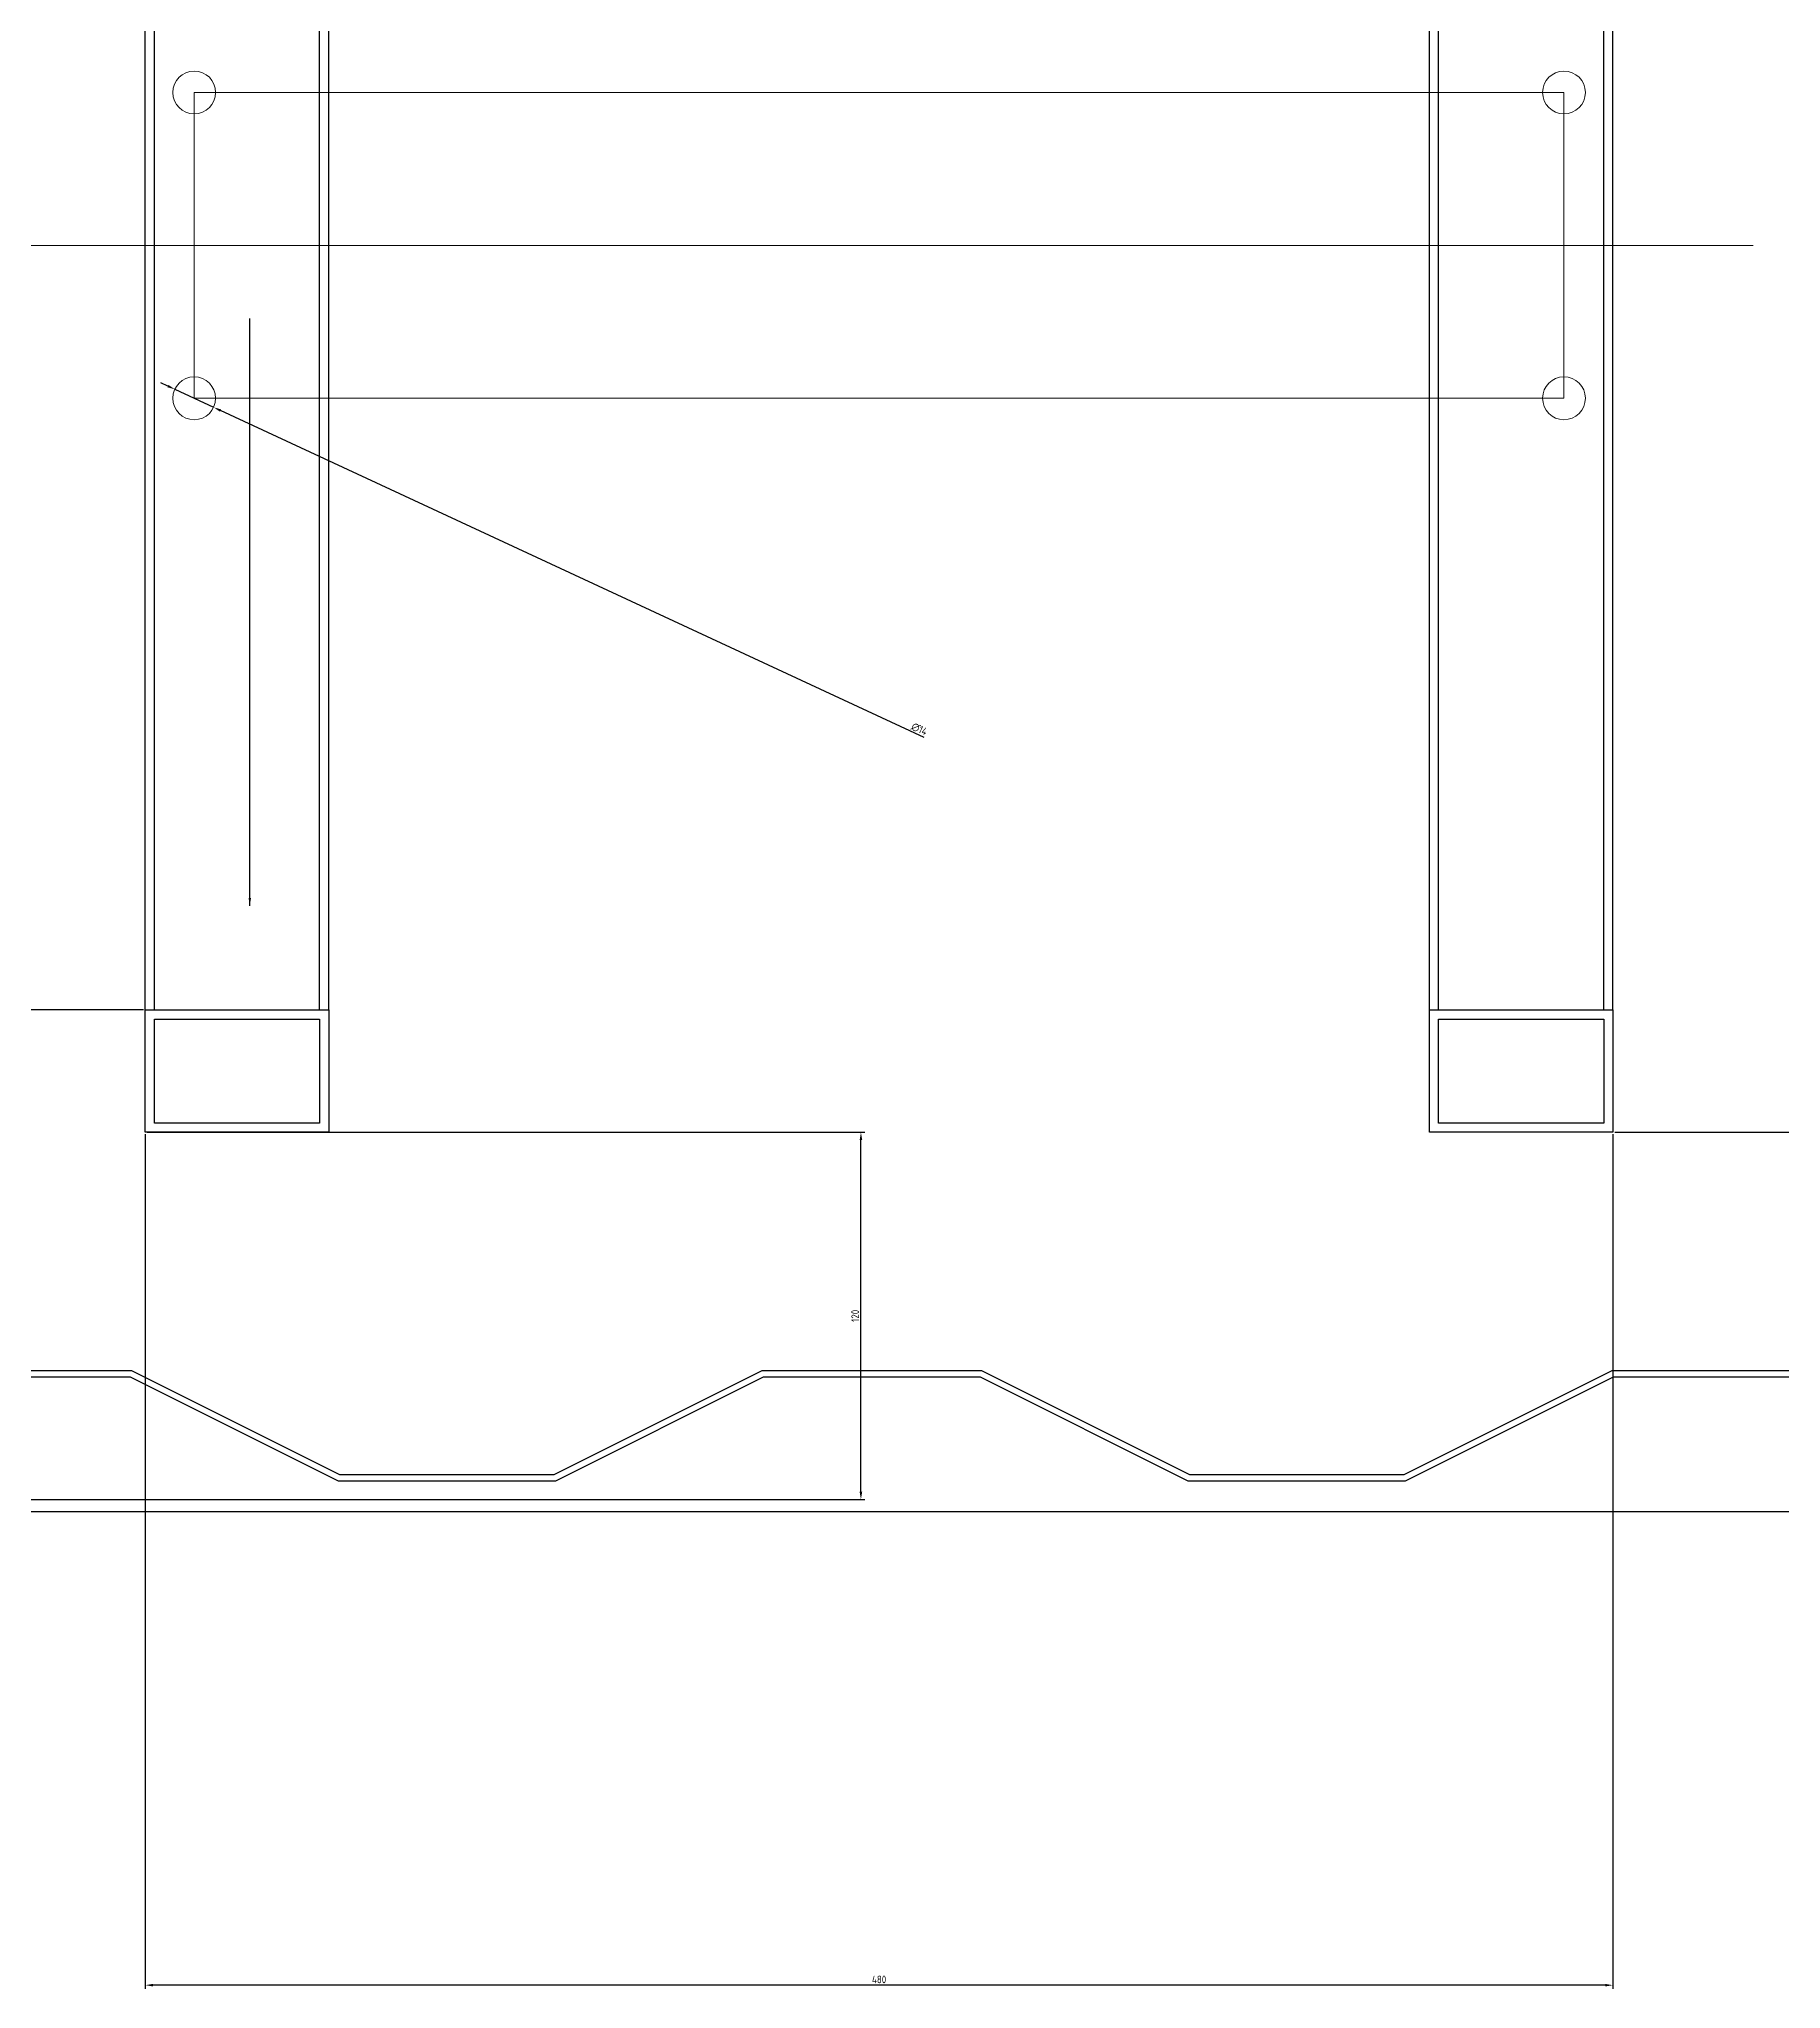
# Model space of a CAD drawing. Extents: x 758840 to 1108724, y -102573 to 143521.
# Drawn here: x 856795 to 857365, y 119626 to 120263 of the extents above; entities that cross this region are included whole.
import ezdxf

# ---------------------------------------------------------------- set-up
doc = ezdxf.new("R2010")
doc.units = 0
doc.header["$LTSCALE"] = 1000
doc.header["$MEASUREMENT"] = 0
for name, color, linetype in [('GEN-DC 中心线', 8, 'Continuous'), ('GEN-DC 虚线', 8, 'Continuous'), ('室外柴油发电-2层', 241, 'Continuous')]:
    doc.layers.add(name, color=color, linetype=linetype)
doc.layers.add('GEN-DC 标注', color=8, linetype='Continuous', lineweight=0)
doc.layers.add('GEN-DC 细实线', color=8, linetype='Continuous', lineweight=5)
doc.styles.add('$0$ARCH-DC$0$STANDARD', font='gbenor.shx', dxfattribs={"bigfont": 'gbcbig.shx'})
doc.dimstyles.new('$0$ARCH-DC$0$ISO-25', dxfattribs={"dimtxt": 2.5, "dimasz": 2.5, "dimexe": 1.25, "dimexo": 0.625, "dimtad": 1, "dimtxsty": '$0$ARCH-DC$0$STANDARD', "dimcen": 2.5, "dimadec": 0, "dimazin": 0, "dimtfac": 1, "dimtmove": 0, "dimatfit": 3, "dimfxl": 1, "dimarcsym": 0})

# ---------------------------------------------------------------- blocks, each defined once
blk = doc.blocks.new('*D518')
at = {"layer": 'Defpoints', "color": 0, "transparency": 16777216}
for p in [(8432686.317797992, -3630060.898887138), (8432822.350480972, -3630060.898887138), (8432934.611640465, -3630310.898887138)]:
    blk.add_point(p, dxfattribs=at)
at = {"layer": 'GEN-DC 标注', "color": 0, "lineweight": -2, "transparency": 16777216}
for p, q in [((8432821.725480974, -3630060.898887139), (8432685.067797994, -3630060.898887139)), ((8432686.317797994, -3630308.398887139), (8432686.317797994, -3630063.398887139)), ((8432933.986640466, -3630310.898887139), (8432685.067797994, -3630310.898887139))]:
    blk.add_line(p, q, dxfattribs=at)
at = {"layer": 'GEN-DC 标注', "color": 0, "transparency": 16777216}
for points in [[(8432685.901131328, -3630063.398887139), (8432686.73446466, -3630063.398887139), (8432686.317797994, -3630060.898887139)], [(8432685.901131328, -3630308.398887139), (8432686.73446466, -3630308.398887139), (8432686.317797994, -3630310.898887139)]]:
    blk.add_solid(points, dxfattribs=at)
at = {"layer": 'GEN-DC 标注', "color": 0, "transparency": 16777216, "insert": (8432684.442797992, -3630185.898887137), "char_height": 2.5, "attachment_point": 5, "rotation": 89.99999999999999, "style": '$0$ARCH-DC$0$STANDARD'}
blk.add_mtext('250', dxfattribs=at)
blk = doc.blocks.new('*D556')
at = {"layer": 'Defpoints', "color": 0, "transparency": 16777216}
for p in [(8432934.611640465, -3630350.898887138), (8433414.611640465, -3630350.898887138), (8432934.611640465, -3630629.749427726)]:
    blk.add_point(p, dxfattribs=at)
at = {"layer": 'GEN-DC 标注', "color": 0, "lineweight": -2, "transparency": 16777216}
for p, q in [((8432934.611640465, -3630351.523887139), (8432934.611640465, -3630630.999427727)), ((8433414.611640465, -3630351.523887139), (8433414.611640465, -3630630.999427727)), ((8433412.111640465, -3630629.749427727), (8432937.111640465, -3630629.749427727))]:
    blk.add_line(p, q, dxfattribs=at)
at = {"layer": 'GEN-DC 标注', "color": 0, "transparency": 16777216}
for points in [[(8432937.111640465, -3630629.33276106), (8432937.111640465, -3630630.166094393), (8432934.611640465, -3630629.749427727)], [(8433412.111640465, -3630629.33276106), (8433412.111640465, -3630630.166094393), (8433414.611640465, -3630629.749427727)]]:
    blk.add_solid(points, dxfattribs=at)
at = {"layer": 'GEN-DC 标注', "color": 0, "transparency": 16777216, "insert": (8433174.611640465, -3630627.874427727), "char_height": 2.5, "attachment_point": 5, "style": '$0$ARCH-DC$0$STANDARD'}
blk.add_mtext('480', dxfattribs=at)
blk = doc.blocks.new('*D557')
at = {"layer": 'Defpoints', "color": 0, "transparency": 16777216}
for p in [(8433414.611640465, -3628958.908235723), (8433414.611640465, -3630350.898887138), (8433519.390843686, -3630350.898887138)]:
    blk.add_point(p, dxfattribs=at)
at = {"layer": 'GEN-DC 标注', "color": 0, "lineweight": -2, "transparency": 16777216}
for p, q in [((8433415.236640466, -3628958.908235724), (8433520.640843688, -3628958.908235724)), ((8433519.390843688, -3628961.408235724), (8433519.390843688, -3630348.398887139)), ((8433415.236640466, -3630350.898887139), (8433520.640843688, -3630350.898887139))]:
    blk.add_line(p, q, dxfattribs=at)
at = {"layer": 'GEN-DC 标注', "color": 0, "transparency": 16777216}
for points in [[(8433518.974177022, -3628961.408235724), (8433519.807510354, -3628961.408235724), (8433519.390843688, -3628958.908235724)], [(8433518.974177022, -3630348.398887139), (8433519.807510354, -3630348.398887139), (8433519.390843688, -3630350.898887139)]]:
    blk.add_solid(points, dxfattribs=at)
at = {"layer": 'GEN-DC 标注', "color": 0, "transparency": 16777216, "insert": (8433517.360097185, -3629654.90356143), "char_height": 2.5, "attachment_point": 5, "rotation": 89.99999999999999, "style": '$0$ARCH-DC$0$STANDARD'}
blk.add_mtext('1391,99', dxfattribs=at)
blk = doc.blocks.new('*D563')
at = {"layer": 'Defpoints', "color": 0, "transparency": 16777216}
for p in [(8432944.263552573, -3630107.949009153), (8432956.959728355, -3630113.848765124)]:
    blk.add_point(p, dxfattribs=at)
at = {"layer": 'GEN-DC 标注', "color": 0, "lineweight": -2, "transparency": 16777216}
for p, q in [((8432941.996378327, -3630106.895481301), (8432939.72920408, -3630105.841953449)), ((8432944.263552573, -3630107.949009154), (8432956.959728355, -3630113.848765125)), ((8433189.350901801, -3630221.838071259), (8432959.226902602, -3630114.902292977))]:
    blk.add_line(p, q, dxfattribs=at)
at = {"layer": 'GEN-DC 标注', "color": 0, "transparency": 16777216}
for points in [[(8432942.171966301, -3630106.517618927), (8432941.82079035, -3630107.273343676), (8432944.263552573, -3630107.949009154)], [(8432959.402490577, -3630114.524430602), (8432959.051314626, -3630115.280155351), (8432956.959728355, -3630113.848765125)]]:
    blk.add_solid(points, dxfattribs=at)
at = {"layer": 'GEN-DC 标注', "color": 0, "transparency": 16777216, "insert": (8433187.77940785, -3630219.040265729), "char_height": 2.5, "attachment_point": 5, "rotation": 335.0762891939876, "style": '$0$ARCH-DC$0$STANDARD'}
blk.add_mtext('∅14', dxfattribs=at)
blk = doc.blocks.new('*D529')
at = {"layer": 'Defpoints', "color": 0, "transparency": 16777216}
for p in [(8432934.611640465, -3630350.898887138), (8433168.66381439, -3630350.898887138), (8432330.611632105, -3630470.90356143)]:
    blk.add_point(p, dxfattribs=at)
at = {"layer": 'GEN-DC 标注', "color": 0, "lineweight": -2, "transparency": 16777216}
for p, q in [((8432935.236640466, -3630350.898887139), (8433169.913814392, -3630350.898887139)), ((8433168.663814392, -3630468.403561431), (8433168.663814392, -3630353.398887139)), ((8432331.236632107, -3630470.903561431), (8433169.913814392, -3630470.903561431))]:
    blk.add_line(p, q, dxfattribs=at)
at = {"layer": 'GEN-DC 标注', "color": 0, "transparency": 16777216}
for points in [[(8433168.247147726, -3630353.398887139), (8433169.080481058, -3630353.398887139), (8433168.663814392, -3630350.898887139)], [(8433168.247147726, -3630468.403561431), (8433169.080481058, -3630468.403561431), (8433168.663814392, -3630470.903561431)]]:
    blk.add_solid(points, dxfattribs=at)
at = {"layer": 'GEN-DC 标注', "color": 0, "transparency": 16777216, "insert": (8433166.78881439, -3630410.901224285), "char_height": 2.5, "attachment_point": 5, "rotation": 89.99999999999999, "style": '$0$ARCH-DC$0$STANDARD'}
blk.add_mtext('120', dxfattribs=at)
blk = doc.blocks.new('柴发假负载')
for p, q in [((8432934.611640465, -3630310.898887138), (8432934.611640465, -3628998.908235723)), ((8432994.611640465, -3630310.898887138), (8432994.611640465, -3628998.908235723)), ((8433354.611640465, -3630310.898887138), (8433354.611640465, -3628998.908235723)), ((8433414.611640465, -3630310.898887138), (8433414.611640465, -3628998.908235723)), ((8432930.248643443, -3630428.90356143), (8432858.245139414, -3630428.90356143)), ((8432929.751891429, -3630430.90356143), (8432858.741891429, -3630430.90356143)), ((8432997.751891429, -3630464.90356143), (8432929.751891429, -3630430.90356143)), ((8432998.248643443, -3630462.90356143), (8432930.248643443, -3630428.90356143)), ((8433136.22189143, -3630428.90356143), (8433068.22189143, -3630462.90356143)), ((8433136.718643442, -3630430.90356143), (8433068.718643442, -3630464.90356143)), ((8433208.225395456, -3630428.90356143), (8433136.22189143, -3630428.90356143)), ((8433207.728643442, -3630430.90356143), (8433136.718643442, -3630430.90356143)), ((8433275.728643442, -3630464.90356143), (8433207.728643442, -3630430.90356143)), ((8433276.225395456, -3630462.90356143), (8433208.225395456, -3630428.90356143)), ((8433414.228643442, -3630428.90356143), (8433346.228643442, -3630462.90356143)), ((8433414.725395456, -3630430.90356143), (8433346.725395456, -3630464.90356143)), ((8433486.23214747, -3630428.90356143), (8433414.228643442, -3630428.90356143)), ((8433485.735395456, -3630430.90356143), (8433414.725395456, -3630430.90356143)), ((8433033.22189143, -3630464.90356143), (8432997.751891429, -3630464.90356143)), ((8433033.22189143, -3630462.90356143), (8432998.248643443, -3630462.90356143)), ((8433068.22189143, -3630462.90356143), (8433033.22189143, -3630462.90356143)), ((8433068.718643442, -3630464.90356143), (8433033.22189143, -3630464.90356143)), ((8433346.725395456, -3630464.90356143), (8433275.728643442, -3630464.90356143)), ((8433346.228643442, -3630462.90356143), (8433276.225395456, -3630462.90356143))]:
    blk.add_line(p, q)
at = {"lineweight": 30}
for points in [[(8432994.611640465, -3630350.898887138), (8432934.611640465, -3630350.898887138), (8432934.611640465, -3630310.898887138), (8432994.611640465, -3630310.898887138)], [(8433414.611640465, -3630350.898887138), (8433354.611640465, -3630350.898887138), (8433354.611640465, -3630310.898887138), (8433414.611640465, -3630310.898887138)], [(8432991.611640465, -3630347.898887138), (8432937.611640465, -3630347.898887138), (8432937.611640465, -3630313.898887138), (8432991.611640465, -3630313.898887138)], [(8433411.611640465, -3630347.898887138), (8433357.611640465, -3630347.898887138), (8433357.611640465, -3630313.898887138), (8433411.611640465, -3630313.898887138)]]:
    blk.add_lwpolyline(points, close=True, dxfattribs=at)
at = {"color": 3, "lineweight": 20}
for centre in [(8432950.611640465, -3630010.898887138), (8433398.611640465, -3630010.898887138), (8432950.611640465, -3630110.898887138), (8433398.611640465, -3630110.898887138)]:
    blk.add_circle(centre, 7, dxfattribs=at)
at = {"layer": 'GEN-DC 中心线', "lineweight": 20}
for p, q in [((8432950.611640465, -3630110.898887138), (8432950.611640465, -3630010.898887138)), ((8432950.611640465, -3630010.898887138), (8433398.611640465, -3630010.898887138)), ((8433398.611640465, -3630010.898887138), (8433398.611640465, -3630110.898887138)), ((8433460.510615291, -3630060.898887138), (8432798.848268684, -3630060.898887138)), ((8433398.611640465, -3630110.898887138), (8432950.611640465, -3630110.898887138))]:
    blk.add_line(p, q, dxfattribs=at)
at = {"layer": 'GEN-DC 细实线'}
blk.add_lwpolyline([(8428582.481808532, -3627474.903561431), (8441582.481808532, -3627474.903561431), (8441582.481808532, -3630474.903561431), (8428582.481808532, -3630474.903561431)], close=True, dxfattribs=at)
at = {"layer": 'GEN-DC 虚线'}
for p, q in [((8432937.611640465, -3630310.898887138), (8432937.611640465, -3628998.908235723)), ((8432991.611640465, -3630310.898887138), (8432991.611640465, -3628998.908235723)), ((8433357.611640465, -3630310.898887138), (8433357.611640465, -3628998.908235723)), ((8433411.611640465, -3630310.898887138), (8433411.611640465, -3628998.908235723))]:
    blk.add_line(p, q, dxfattribs=at)
at = {"layer": 'GEN-DC 标注'}
for base, p1, p2, angle, picture, middle in [((8433519.390843686, -3630350.898887138), (8433414.611640465, -3628958.908235723), (8433414.611640465, -3630350.898887138), 90, '*D557', (8433517.360097185, -3629654.903561429)), ((8432686.317797992, -3630060.898887138), (8432934.611640465, -3630310.898887138), (8432822.350480972, -3630060.898887138), 90, '*D518', (8432684.442797992, -3630185.898887136)), ((8432934.611640465, -3630629.749427726), (8433414.611640465, -3630350.898887138), (8432934.611640465, -3630350.898887138), 180, '*D556', (8433174.611640465, -3630627.874427726))]:
    dim = blk.add_linear_dim(base=base, p1=p1, p2=p2, angle=angle, dimstyle='$0$ARCH-DC$0$ISO-25', dxfattribs=at)
    dim.commit()
    dim.dimension.update_dxf_attribs({"geometry": picture, "text_midpoint": middle})
dim = blk.add_diameter_dim_2p(p1=(8432944.263552573, -3630107.949009152), p2=(8432956.959728355, -3630113.848765123), dimstyle='$0$ARCH-DC$0$ISO-25', dxfattribs=at)
dim.commit()
dim.dimension.update_dxf_attribs({"geometry": '*D563', "text_midpoint": (8433186.98926196, -3630220.740646412), "dimtype": 131, "insert": (0, 4.656612873077393e-10)})
dim = blk.add_linear_dim(base=(8433168.66381439, -3630350.898887138), p1=(8432330.611632105, -3630470.90356143), p2=(8432934.611640465, -3630350.898887138), angle=270, dimstyle='$0$ARCH-DC$0$ISO-25', dxfattribs=at)
dim.commit()
dim.dimension.update_dxf_attribs({"geometry": '*D529', "text_midpoint": (8433168.66381439, -3630410.901224284), "dimtype": 128})
at = {"layer": 'GEN-DC 标注', "lineweight": 0, "ltscale": 0.1}
blk.add_leader([(8432968.784391303, -3630276.800048126), (8432968.784391303, -3630084.799199612)], dimstyle='$0$ARCH-DC$0$ISO-25', dxfattribs=at)

msp = doc.modelspace()

# ---------------------------------------------------------------- linework, layer by layer
at = {"layer": '室外柴油发电-2层', "linetype": 'ByBlock', "lineweight": -3}
msp.add_lwpolyline([(852477.4856235234, 119781.9857348968), (865477.4855716021, 119781.9857011454), (865477.4856158847, 122781.985707199), (852477.4856013318, 122781.9857358281)], close=True, dxfattribs=at)

# ---------------------------------------------------------------- block references
at = {"layer": '室外柴油发电-2层'}
msp.add_blockref('柴发假负载', (-7576104.996196104, 3750256.889380166), dxfattribs=at)

doc.saveas('drawing.dxf')
